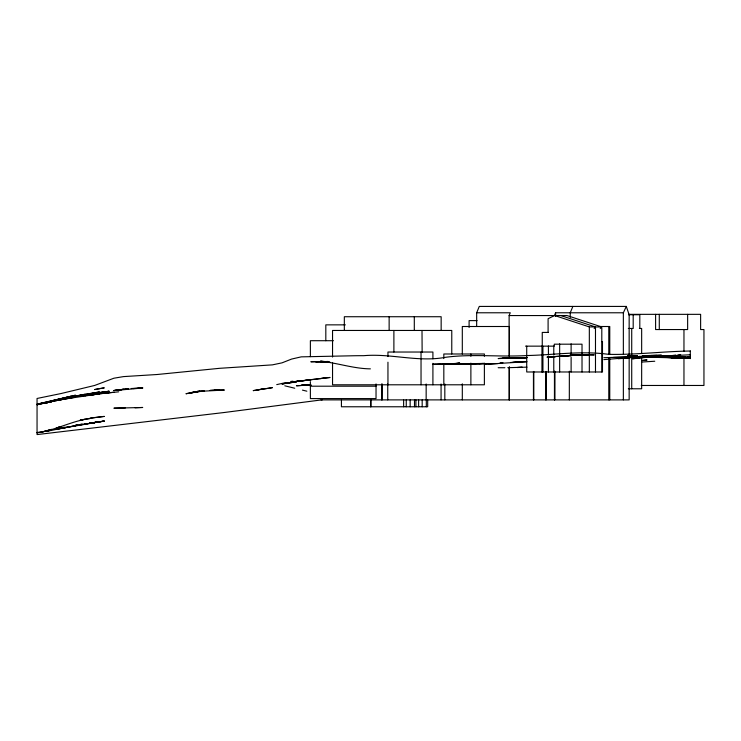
<?xml version="1.0" encoding="UTF-8"?>
<svg xmlns="http://www.w3.org/2000/svg" width="741" height="741" viewBox="0 0 741 741"><rect width="100%" height="100%" fill="white"/><g stroke="black" fill="none" stroke-linecap="round" stroke-linejoin="round"><path stroke-width="1.11" d="M476.667 326.503L476.667 312.776L479.27 306.422L626.293 306.422L629.155 314.74L629.155 355.013M509.123 355.986L509.123 315.555L510.262 312.776L476.667 312.776M626.293 306.422L623.357 312.776L555.583 312.776L554.444 315.555L509.123 315.555M572.867 306.422L570.237 312.776L570.237 317.352M594.134 328.495L595.486 326.948L560.678 315.518M600.21 328.495L601.803 326.976L566.921 315.518L554.62 315.518L548.099 318.695L548.099 332.422M80.278 419.99L89.883 418.508C71.701 420.934 55.288 430.41 37.05 432.772M37.05 404.567L80.278 395.129L99.489 391.952L70.673 397.102L85.085 394.193M51.462 401.363L46.655 402.659L70.673 396.778L52.416 401.122M195.559 391.619L185.954 393.758L200.366 391.202L190.752 392.925L204.201 390.877L200.366 391.322L224.375 390.053L214.77 389.84M46.655 402.27L37.05 404.16L75.48 395.212L37.05 404.308M56.26 399.853L51.462 401.057L70.673 396.305M56.26 399.853L61.068 398.639M37.05 432.522L51.462 430.428L65.866 427.344M276.736 384.625L285.304 382.689M62.031 398.88L64.912 398.241M80.278 420.286L85.085 419.286M197.476 391.211L199.403 390.813M61.068 428.53L56.26 429.224L104.296 421.018L89.883 423.241L104.296 421.138L89.883 423.12L99.489 421.833M75.48 397.148L56.26 400.631L65.866 398.51L61.068 399.584L99.489 393.851L83.159 395.824M65.866 398.037L75.48 396.12M70.673 397.491L61.068 399.584L65.866 398.602M282.015 383.903L296.428 381.884L282.015 383.903L291.621 382.328M67.792 397.593L46.655 402.706L80.278 395.499L109.103 391.248L70.673 397.019M62.031 398.723L64.912 398.204L62.031 398.723L63.948 398.334M62.985 427.492L64.912 427.177M75.48 396.389L85.085 394.629M257.998 389.822L262.805 388.988L253.2 390.637L272.41 387.663L262.805 389.09M94.691 422.583L85.085 424.047L94.691 422.583L89.883 423.092M37.05 404.771L51.462 401.585L37.05 404.632M72.59 397.195L75.48 396.741M89.883 393.795L109.103 391.276M322.363 399.797L224.375 412.487L37.05 434.578L37.05 398.473L61.068 393.536L94.691 385.44L113.901 378.216L123.506 376.604L157.129 374.511L219.577 368.314L272.41 364.868L282.015 362.849L291.621 359.061L301.235 356.856L349.261 355.856A445.999 445.999 0 0 1 363.674 355.689C391.016 353.281 418.183 362.414 445.332 357.329C472.332 353.689 499.795 357.208 526.99 355.532C554.296 354.958 581.379 350.576 608.639 354.346C635.935 354.92 663.065 351.382 690.297 351.03M677.811 354.995L680.692 354.569M85.085 423.787L87.003 423.537M632.657 358.709L641.308 357.57M118.708 389.923L123.506 389.294L113.901 390.526L128.313 388.692L113.901 390.572L142.726 387.997L133.121 388.553M301.235 380.8L291.621 382.069L330.051 377.465L316.602 378.957M94.691 393.026L99.489 392.406M632.657 357.171L627.859 357.801L636.5 356.801L627.859 357.681L651.876 356.634L632.657 356.68L651.876 356.68M320.445 378.577L325.253 377.956M315.638 379.077L291.621 381.976L310.84 379.8M77.397 396.5L80.278 396.139M113.901 392.239L99.489 393.804L118.708 391.822M290.667 381.485L292.908 381.217M603.841 359.617L637.464 356.93L649.95 356.643M642.262 360.515L647.069 359.95L642.262 360.478M642.262 356.384L666.279 356.217L642.262 356.375L661.481 356.347L675.885 355.282L661.481 356.347L642.262 356.365L680.692 357.329L639.381 356.514L668.206 357.227L644.188 357.375L668.206 357.153L639.381 356.402M301.235 380.92L306.033 380.383M632.657 358.801L647.069 357.292L644.188 357.357M656.674 357.014L671.087 357.255L647.069 356.745L632.657 357.792L642.262 356.791L668.206 357.227L642.262 356.541L690.297 358.338L656.674 357.014L680.692 357.329L671.087 357.236M637.464 357.255L632.657 357.783L647.069 356.773L668.206 357.208L639.381 356.532L651.876 356.662L647.069 356.634M671.087 355.81L690.297 354.735M104.296 393.212L109.103 392.702M502.972 358.088L498.165 358.561L526.99 357.597L502.972 358.088L526.99 357.597L507.77 357.912M627.859 358.014L618.253 358.746M510.66 362.451L526.99 361.701L484.716 364.322M565.411 355.912L581.741 354.754L547.164 357.106L581.741 354.707L560.613 356.338M137.919 388.284L142.726 387.913L131.194 388.525M644.188 356.921L646.106 356.773M214.77 390.118L209.972 390.461L219.577 389.905M654.757 361.238L642.262 362.016M440.525 364.294L432.846 364.331L450.13 364.109L459.744 363.247L435.727 364.452L488.56 363.544L469.349 363.794M483.753 363.599L445.332 364.257L459.744 363.247L446.295 364.174L464.542 363.868M687.416 356.569L690.297 356.384M547.164 357.106L555.806 356.634M517.385 362.238L522.183 361.941M310.84 384.931L296.428 385.783L308.914 384.959M478.955 363.683L483.753 363.423L447.249 364.118L459.744 363.887L447.249 364.063L454.937 364.007L450.13 363.942M498.165 363.572L488.56 364.081M370.398 368.861C353.466 368.685 337.183 362.821 320.445 361.256L328.133 361.728L320.445 361.877L328.133 361.691L320.445 361.413L328.133 361.673L320.445 361.877L325.253 361.747M656.674 355.393L661.481 355.208L642.262 355.689L656.674 355.393L647.069 355.634M613.446 357.403L642.262 356.653L668.206 357.19M656.674 355.939L661.481 355.763L642.262 355.995L661.481 355.819L647.069 355.995M656.674 356.884L637.464 356.819L666.279 357.292M549.081 357.005L551.008 356.94M666.279 356.18L656.674 356.338M690.297 356.68L675.885 357.162M526.99 367.147L507.77 367.693M642.262 356.921L651.876 356.847L638.427 356.69L642.262 356.56M651.876 357.292L656.674 357.227L644.188 357.301L666.279 357.162L651.876 357.264L690.297 358.329M450.13 364.146L459.744 363.859M627.859 356.94L603.841 357.69M306.033 385.107L301.235 385.246L310.84 385.079M315.638 361.645L310.84 361.775L328.133 361.515L315.638 361.645L328.133 361.627L315.638 361.645L320.445 361.599M135.038 407.782L142.726 407.476L113.901 408.189L125.433 407.911M502.972 362.71L500.092 362.812M642.262 356.884L651.876 356.847L632.657 356.68L642.262 356.69L633.62 356.671M644.188 357.301L656.674 357.153M446.295 364.146L454.937 363.998M522.183 357.69L526.99 357.616M325.253 361.525L330.051 362.266L325.253 361.627L328.133 361.506M588.465 354.633L579.823 354.726L583.667 354.689M432.846 364.35L435.727 364.313M459.744 363.812L454.937 363.868L464.542 363.766M472.23 363.701L474.147 363.683M647.069 356.328L651.876 356.338M504.89 367.731L498.165 367.731M628.525 314.341L700.625 314.341L700.625 329.55L703.95 329.55L703.95 385.468L641.243 385.468M628.442 314.74L639.807 314.74L639.807 328.458M477.084 320.621L469.099 320.621L469.099 327.485M345.38 324.854L325.818 324.854L325.818 340.712M599.599 326.503L609.76 326.503L609.76 354.022M628.331 328.458L633.194 328.458L633.194 314.74M639.39 328.458L641.66 328.458L641.66 353.494M548.414 332.422L542.255 332.422L542.255 346.149M333.413 340.712L310.377 340.712L310.377 356.634M601.803 341.582L602.479 341.582L602.479 371.982L526.721 371.982L526.721 346.149M525.508 346.149L554.268 346.149L554.268 344.185L582.018 344.185L582.018 371.982M310.377 386.2L376.03 386.2M628.331 388.775L641.66 388.775L641.66 358.042M321.029 399.89L629.155 399.89L629.155 357.31M554.62 315.518L589.327 326.911L601.803 326.976M656.674 356.736L671.087 356.69L656.674 356.736L666.279 357.412L656.674 357.245M542.255 371.982L542.931 371.982L542.931 346.149M632.657 355.884L637.464 356.069L627.859 355.523L637.464 356.078L627.859 355.485M675.885 357.783L680.692 357.922L671.087 357.616L685.499 358.209M661.481 357.245L666.279 357.431L661.481 357.097M671.087 357.681L675.885 357.884M284.794 385.802L294.723 388.228M302.439 390.118L306.857 391.192M690.297 350.882L690.297 358.635M687.639 314.341L687.639 329.55L655.6 329.55L655.6 314.341M683.962 329.55L683.962 351.234M683.962 358.079L683.962 385.468M659.286 314.341L659.286 329.55M631.721 328.458L631.721 354.633M631.721 358.042L631.721 388.775M623.357 312.776L623.357 354.041M623.357 357.477L623.357 399.89M609.76 358.607L609.76 399.89M608.787 326.503L608.787 354.022M608.787 358.607L608.787 399.89M601.803 328.096L601.803 371.982M595.486 326.948L595.486 371.982M589.327 326.911L589.327 371.982M571.116 343.833L571.116 355.096M571.116 357.347L571.116 371.982M569.347 371.222L569.32 399.89M559.65 343.833L559.65 355.096M559.65 357.347L559.65 371.982M555.583 312.776L555.583 316.203M554.444 372.158L554.444 399.89M553.777 345.982L553.777 355.032M553.777 357.292L553.777 371.982M548.414 345.982L548.414 355.032M548.414 357.292L548.414 371.982M546.126 371.473L546.126 399.89M545.774 371.473L545.774 399.89M541.958 346.149L541.958 371.982M533.807 371.473L533.807 399.89M533.446 371.473L533.446 399.89M509.382 356.31L509.391 326.503L462.31 326.503L462.31 354.022M509.391 366.638L509.391 399.89M509.123 367.536L509.123 399.89M484.382 356.273L484.382 353.994L443.822 353.994L443.822 358.561M484.382 363.118L484.382 384.792L332.542 384.792L332.542 362.831M470.878 353.994L470.878 356.273M470.878 363.118L470.878 384.792M462.31 383.829L462.31 399.89M451.769 353.994L451.769 330.458L332.542 330.458L332.542 357.051M444.822 383.986L444.822 399.89M443.822 364.257L443.822 384.792M441.154 330.458L441.154 316.731L344.333 316.731L344.333 330.458M441.071 383.986L441.071 399.89M432.911 358.811L432.911 352.031L387.951 352.031L387.951 356.551M432.911 363.331L432.911 384.792M427.687 399.918L427.687 406.772L341.425 406.772L341.425 399.936M426.316 399.918L426.316 406.772M426.158 383.986L426.158 399.89M422.175 399.918L422.175 406.772M422.009 330.458L422.138 352.42M421.036 352.031L421.036 384.792M418.619 399.918L418.619 406.772M415.914 399.918L415.914 406.772M414.488 399.918L414.488 406.772M414.302 316.731L414.302 330.458M410.153 399.918L410.153 406.772M406.253 399.918L406.253 406.772M403.632 399.918L403.632 406.772M393.888 330.458L393.888 352.031M389.136 316.731L389.136 330.458M387.951 362.201L387.951 384.792M387.747 383.986L387.747 399.89M382.106 383.986L382.041 399.89M381.791 383.986L381.791 399.89M376.03 383.921L376.03 398.593L310.377 398.593L310.377 381.652M370.926 399.918L370.926 406.772M370.685 399.918L370.685 406.772M554.703 371.222L554.694 399.89L554.703 371.222M61.068 426.547L56.26 428.002L61.068 426.584M51.462 429.391L46.655 430.79L51.462 429.391M51.462 401.566L46.655 402.817L51.462 401.566M51.462 430.188L41.857 431.855L51.462 430.188M75.48 425.686L65.866 427.418L75.48 425.76M99.489 388.617L94.691 389.544L104.296 387.858L99.489 388.617M77.397 424.917L75.48 425.269L77.397 424.936M85.085 394.647L80.278 395.453L85.085 394.647M65.866 427.538L61.068 428.326L65.866 427.594M82.205 424.176L80.278 424.491L82.205 424.195M80.278 424.862L75.48 425.63L80.278 424.926M85.085 424.093L80.278 424.825L85.085 424.148M94.691 417.535L89.883 418.257L104.296 416.414L94.691 417.535M94.691 394.499L85.085 395.62L94.691 394.518M195.559 392.035L190.752 392.693L195.559 392.063M99.489 421.962L94.691 422.472L99.489 421.962M579.823 354.883L570.218 355.606L581.741 354.707L579.823 354.874M684.536 356.754L680.692 357.023L685.499 356.782L680.692 357.014L684.536 356.754M454.937 363.794L450.13 364.063L454.937 363.794M517.385 362.145L512.577 362.395L517.385 362.219M522.183 367.267L517.385 367.508L522.183 367.304M310.84 385.19L306.033 385.403L310.84 385.218M517.385 357.746L512.577 357.857L517.385 357.755M666.279 356.236L661.481 356.356L666.279 356.236M671.087 356.671L666.279 356.773L671.087 356.69M651.876 355.541L647.069 355.615L651.876 355.532M680.692 357.292L675.885 357.329L680.692 357.292M575.016 354.55L570.218 354.569L594.236 354.874L575.016 354.55M579.823 354.578L575.016 354.587L579.823 354.578M589.428 354.707L584.63 354.661L589.428 354.763"/></g></svg>
